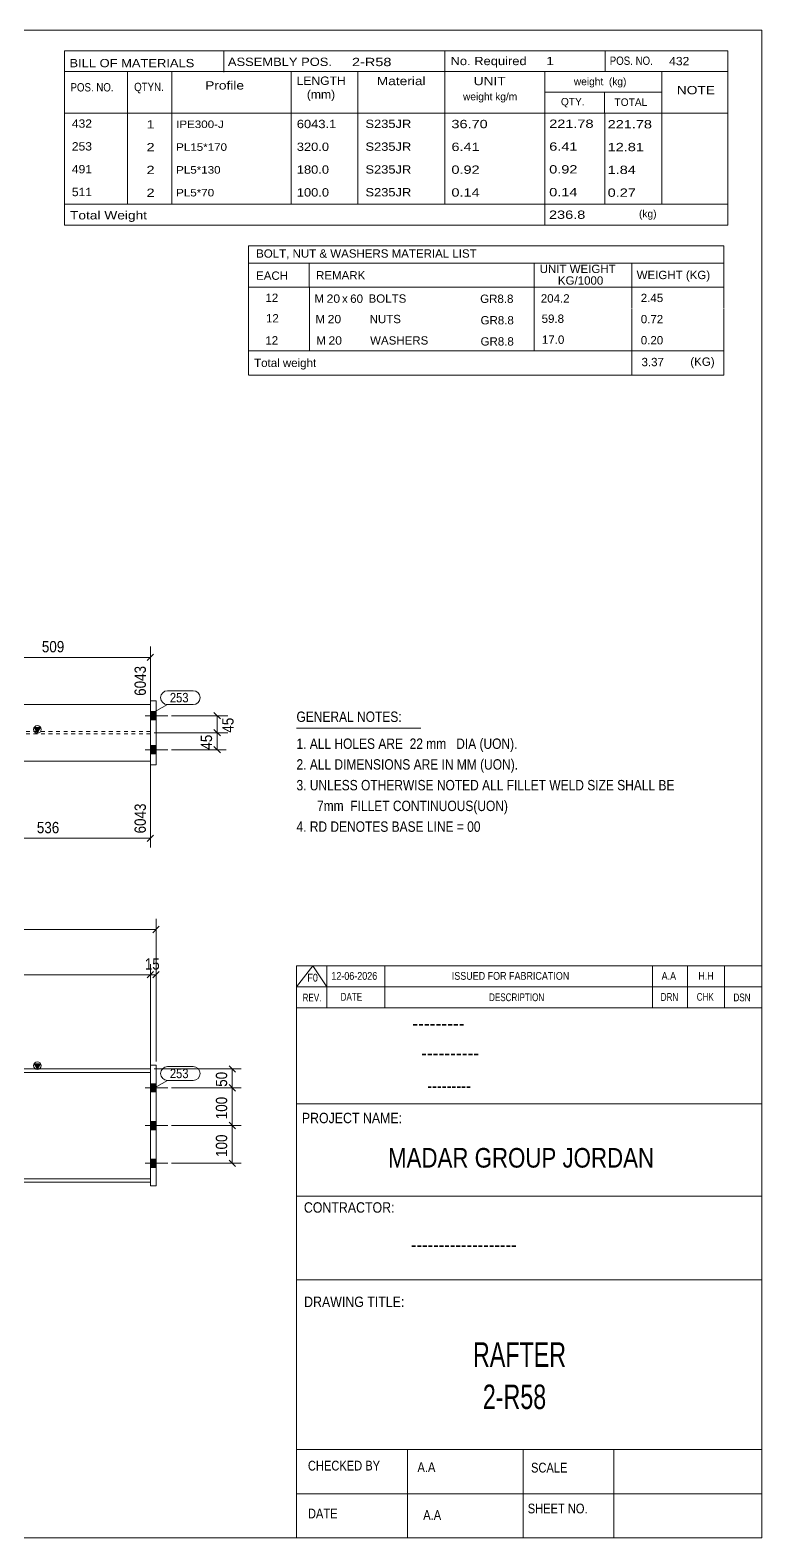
# Model space of a CAD drawing. Header units: millimetres. Extents: x 2 to 579, y 1 to 405.
# Drawn here: x 384.8 to 579, y 5 to 405 of the extents above; entities that cross this region are included whole.
import ezdxf

# ---------------------------------------------------------------- set-up
doc = ezdxf.new("R2010")
doc.units = ezdxf.units.MM
doc.linetypes.add('XKITLINE00', pattern=[0])
doc.linetypes.add('XKITLINE01', pattern=[4, 1, -1, 1, -1])
for name, color, linetype, lineweight in [('Bolt', 3, 'Continuous', 0), ('Dimensions', 7, 'Continuous', 0), ('DrawingSheet', 5, 'Continuous', 0), ('OtherObjectType', 7, 'Continuous', 0), ('Part', 2, 'Continuous', 0), ('PartMark', 7, 'Continuous', 0)]:
    doc.layers.add(name, color=color, linetype=linetype, lineweight=lineweight)
doc.styles.add('@ARIAL_UNICODE_MS_BOLD', font='ARIAL.TTF')
doc.styles.add('ARIAL', font='ARIAL.TTF')
doc.styles.add('ARIAL_NARROW', font='ARIALN.TTF')
doc.styles.add('COMIC_SANS_MS_BOLD', font='COMICBD.TTF')
doc.styles.add('SWIS721_EX_BT', font='ARIAL.TTF')
doc.styles.add('SWISSE', font='ARIAL.TTF')

# ---------------------------------------------------------------- blocks, each defined once
blk = doc.blocks.new('*A1')
at = {"layer": 'Bolt'}
for points in [[(418.23, 123.29), (416.73, 123.29), (416.73, 125.49), (418.23, 125.49)], [(418.23, 123.29), (416.73, 123.29), (416.73, 125.49), (418.23, 125.49)], [(418.23, 113.29), (416.73, 113.29), (416.73, 115.49), (418.23, 115.49)], [(418.23, 113.29), (416.73, 113.29), (416.73, 115.49), (418.23, 115.49)], [(418.23, 103.29), (416.73, 103.29), (416.73, 105.49), (418.23, 105.49)], [(418.23, 103.29), (416.73, 103.29), (416.73, 105.49), (418.23, 105.49)]]:
    blk.add_hatch(color=3, dxfattribs=at).paths.add_polyline_path(points, flags=17)
at = {"layer": 'Bolt', "color": 3, "linetype": 'XKITLINE00', "lineweight": 0}
for p, q in [((421.33, 124.39), (415.33, 124.39)), ((421.33, 124.39), (415.33, 124.39)), ((418.23, 125.49), (416.73, 125.49)), ((418.23, 125.49), (416.73, 125.49)), ((418.23, 123.29), (416.73, 123.29)), ((418.23, 123.29), (416.73, 123.29)), ((421.33, 114.39), (415.33, 114.39)), ((421.33, 114.39), (415.33, 114.39)), ((418.23, 115.49), (416.73, 115.49)), ((418.23, 115.49), (416.73, 115.49)), ((418.23, 113.29), (416.73, 113.29)), ((418.23, 113.29), (416.73, 113.29)), ((421.33, 104.39), (415.33, 104.39)), ((421.33, 104.39), (415.33, 104.39)), ((418.23, 105.49), (416.73, 105.49)), ((418.23, 105.49), (416.73, 105.49)), ((418.23, 103.29), (416.73, 103.29)), ((418.23, 103.29), (416.73, 103.29))]:
    blk.add_line(p, q, dxfattribs=at)
blk = doc.blocks.new('*A5')
at = {"layer": 'Part'}
blk.add_hatch(color=2, dxfattribs=at).paths.add_polyline_path([(385.93, 130.79), (387.53, 130.79), (386.73, 129.39)], flags=17)
at = {"layer": 'Part', "color": 2, "linetype": 'XKITLINE00', "lineweight": 0}
for p, q in [((115.35, 129.39), (38.45, 129.39)), ((115.35, 128.49), (38.45, 128.49)), ((278.49, 129.39), (115.45, 129.39)), ((278.49, 128.49), (115.45, 128.49)), ((416.73, 129.39), (278.59, 129.39)), ((416.73, 128.49), (278.59, 128.49)), ((386.73, 129.39), (385.93, 130.79)), ((385.93, 130.79), (387.53, 130.79)), ((387.53, 130.79), (386.73, 129.39)), ((115.35, 100.29), (38.45, 100.29)), ((278.49, 100.29), (115.45, 100.29)), ((416.73, 100.29), (278.59, 100.29)), ((115.35, 99.39), (38.45, 99.39)), ((278.49, 99.39), (115.45, 99.39)), ((416.73, 99.39), (278.59, 99.39))]:
    blk.add_line(p, q, dxfattribs=at)
at = {"layer": 'Part', "color": 7, "linetype": 'XKITLINE01', "lineweight": 0}
for p, q in [((38.45, 99.39), (38.45, 129.39)), ((416.73, 99.39), (416.73, 129.39))]:
    blk.add_line(p, q, dxfattribs=at)
at = {"layer": 'Part', "color": 2, "linetype": 'XKITLINE00', "lineweight": 0}
blk.add_circle((386.73, 130.29), 1, dxfattribs=at)
blk = doc.blocks.new('*A6')
at = {"layer": 'Part', "color": 2, "linetype": 'XKITLINE00', "lineweight": 0}
for p, q in [((416.73, 130.39), (418.23, 130.39)), ((416.73, 130.39), (416.73, 98.39)), ((418.23, 98.39), (418.23, 130.39)), ((418.23, 98.39), (416.73, 98.39)), ((416.73, 98.39), (416.73, 98.39)), ((418.23, 98.39), (418.23, 98.39))]:
    blk.add_line(p, q, dxfattribs=at)
at = {"layer": 'Part', "color": 7, "linetype": 'XKITLINE01', "lineweight": 0}
for p, q in [((416.73, 130.39), (416.73, 130.39)), ((418.23, 130.39), (416.73, 130.39)), ((418.23, 130.39), (418.23, 130.39)), ((416.73, 98.39), (418.23, 98.39))]:
    blk.add_line(p, q, dxfattribs=at)
blk = doc.blocks.new('*A12')
at = {"layer": 'Bolt'}
for points in [[(416.73, 224.2), (418.23, 224.2), (418.23, 221.99), (416.73, 221.99)], [(416.73, 224.19), (418.23, 224.19), (418.23, 221.99), (416.73, 221.99)], [(416.73, 224.19), (418.23, 224.19), (418.23, 221.99), (416.73, 221.99)], [(416.73, 215.2), (418.23, 215.2), (418.23, 212.99), (416.73, 212.99)], [(416.73, 215.19), (418.23, 215.19), (418.23, 212.99), (416.73, 212.99)], [(416.73, 215.19), (418.23, 215.19), (418.23, 212.99), (416.73, 212.99)]]:
    blk.add_hatch(color=3, dxfattribs=at).paths.add_polyline_path(points, flags=17)
at = {"layer": 'Bolt', "color": 3, "linetype": 'XKITLINE00', "lineweight": 0}
for p, q in [((418.23, 224.2), (416.73, 224.2)), ((418.23, 224.19), (416.73, 224.19)), ((418.23, 224.19), (416.73, 224.19)), ((421.33, 223.09), (415.33, 223.09)), ((421.33, 223.09), (415.33, 223.09)), ((421.33, 223.09), (415.33, 223.09)), ((418.23, 221.99), (416.73, 221.99)), ((418.23, 221.99), (416.73, 221.99)), ((418.23, 221.99), (416.73, 221.99)), ((421.33, 214.09), (415.33, 214.09)), ((421.33, 214.09), (415.33, 214.09)), ((421.33, 214.09), (415.33, 214.09)), ((418.23, 215.2), (416.73, 215.2)), ((418.23, 215.19), (416.73, 215.19)), ((418.23, 215.19), (416.73, 215.19)), ((418.23, 212.99), (416.73, 212.99)), ((418.23, 212.99), (416.73, 212.99)), ((418.23, 212.99), (416.73, 212.99))]:
    blk.add_line(p, q, dxfattribs=at)
blk = doc.blocks.new('*A16')
at = {"layer": 'Part'}
blk.add_hatch(color=2, dxfattribs=at).paths.add_polyline_path([(385.93, 219.99), (387.53, 219.99), (386.73, 218.59)], flags=17)
at = {"layer": 'Part', "color": 2, "linetype": 'XKITLINE00', "lineweight": 0}
for p, q in [((115.35, 226.09), (38.45, 226.09)), ((278.49, 226.09), (115.45, 226.09)), ((416.73, 226.09), (278.59, 226.09)), ((386.73, 218.59), (385.93, 219.99)), ((385.93, 219.99), (387.53, 219.99)), ((387.53, 219.99), (386.73, 218.59)), ((115.35, 211.09), (38.45, 211.09)), ((278.49, 211.09), (115.45, 211.09)), ((416.73, 211.09), (278.59, 211.09))]:
    blk.add_line(p, q, dxfattribs=at)
at = {"layer": 'Part', "color": 7, "linetype": 'XKITLINE01', "lineweight": 0}
for p, q in [((38.45, 226.09), (38.45, 211.09)), ((416.73, 226.09), (416.73, 211.09)), ((115.35, 218.92), (38.45, 218.92)), ((115.35, 218.27), (38.45, 218.27)), ((278.49, 218.92), (115.45, 218.92)), ((278.49, 218.27), (115.45, 218.27)), ((416.73, 218.92), (278.59, 218.92)), ((416.73, 218.27), (278.59, 218.27))]:
    blk.add_line(p, q, dxfattribs=at)
at = {"layer": 'Part', "color": 2, "linetype": 'XKITLINE00', "lineweight": 0}
blk.add_circle((386.73, 219.49), 1, dxfattribs=at)
blk = doc.blocks.new('*A17')
at = {"layer": 'Part', "color": 2, "linetype": 'XKITLINE00', "lineweight": 0}
for p, q in [((416.73, 227.09), (416.73, 227.1)), ((416.73, 210.09), (416.73, 227.09)), ((418.23, 227.09), (416.73, 227.09)), ((418.23, 227.1), (418.23, 227.09)), ((418.23, 210.09), (418.23, 227.09)), ((416.73, 210.1), (416.73, 210.09)), ((416.73, 210.09), (418.23, 210.09)), ((418.23, 210.1), (418.23, 210.09))]:
    blk.add_line(p, q, dxfattribs=at)
at = {"layer": 'Part', "color": 7, "linetype": 'XKITLINE01', "lineweight": 0}
for p, q in [((416.73, 227.1), (418.23, 227.1)), ((416.73, 210.1), (418.23, 210.1))]:
    blk.add_line(p, q, dxfattribs=at)
blk = doc.blocks.new('*A25')
at = {"layer": 'DrawingSheet', "color": 5, "linetype": 'XKITLINE00', "lineweight": 0}
for p, q in [((579, 405), (5, 405)), ((5, 405), (5, 5)), ((579, 5), (579, 405)), ((5, 5), (579, 5))]:
    blk.add_line(p, q, dxfattribs=at)
at = {"layer": 'DrawingSheet', "color": 5, "style": 'ARIAL', "width": 0.85}
blk.add_text('Tekla structures', height=2, rotation=90, dxfattribs=at).set_placement((4.5, 5.5))
blk = doc.blocks.new('*A26')
at = {"layer": 'OtherObjectType', "color": 7, "linetype": 'XKITLINE00', "lineweight": 0}
for p, q in [((442.76, 347.8), (442.75, 336.8)), ((442.76, 347.8), (568.88, 347.8)), ((568.88, 347.8), (568.88, 336.8)), ((442.75, 343.15), (568.88, 343.15)), ((458.87, 343.16), (458.87, 336.8)), ((518.57, 343.16), (518.57, 336.8)), ((544.47, 343.14), (544.47, 336.8)), ((442.76, 336.77), (442.76, 331.27)), ((442.77, 336.8), (568.88, 336.8)), ((458.92, 336.8), (458.92, 331.18)), ((518.57, 336.8), (518.57, 331.18)), ((544.5, 336.8), (544.5, 331.3)), ((568.88, 336.8), (568.88, 331.3)), ((442.79, 331.18), (442.79, 325.57)), ((458.95, 331.18), (458.95, 325.56)), ((518.57, 331.18), (518.57, 325.56)), ((544.5, 331.18), (544.5, 325.68)), ((568.88, 331.18), (568.88, 325.68)), ((442.79, 325.55), (442.79, 319.98)), ((458.95, 325.56), (458.95, 319.94)), ((518.57, 325.56), (518.57, 319.94)), ((544.5, 325.56), (544.5, 319.95)), ((568.88, 325.56), (568.88, 319.95)), ((568.88, 319.95), (442.75, 319.98)), ((442.78, 319.94), (442.78, 313.54)), ((442.85, 319.94), (568.87, 319.94)), ((544.5, 319.91), (544.5, 313.49)), ((568.87, 319.91), (568.87, 313.5)), ((442.77, 313.5), (568.87, 313.5))]:
    blk.add_line(p, q, dxfattribs=at)
at = {"layer": 'OtherObjectType', "color": 7, "style": 'ARIAL_NARROW'}
for s, width, p in [('BOLT, NUT & WASHERS MATERIAL LIST', 1.211571, (444.79, 344.64)), ('EACH', 1.211571, (444.78, 338.77)), ('REMARK', 1.211571, (460.7, 338.86)), ('UNIT WEIGHT', 1.211571, (520.03, 340.57)), ('WEIGHT (KG)', 1.211571, (545.78, 338.95)), (' KG/1000', 1.211571, (524.02, 337.48)), ('12', 1.211571, (447.26, 332.9)), ('M', 1.211571, (460.26, 332.7)), ('20', 1.275, (463.5, 332.68)), ('x', 1.211571, (467.58, 332.68)), ('60', 1.211571, (469.76, 332.67)), ('BOLTS', 1.211571, (474.63, 332.69)), ('GR8.8', 1.211571, (504.25, 332.64)), ('204.2', 1.211571, (520.34, 332.73)), ('2.45', 1.211571, (546.87, 332.86)), ('12', 1.211571, (447.4, 327.46)), ('M', 1.211571, (460.54, 327.26)), ('20', 1.275, (463.78, 327.24)), ('NUTS', 1.211571, (474.91, 327.26)), ('GR8.8', 1.211571, (504.35, 326.94)), ('59.8', 1.211571, (520.56, 327.35)), ('0.72', 1.211571, (546.87, 327.24)), ('17.0', 1.211571, (520.64, 321.79)), ('12', 1.211571, (447.24, 321.59)), ('M', 1.211571, (460.76, 321.59)), ('20', 1.275, (464, 321.57)), ('WASHERS', 1.211571, (475.04, 321.58)), ('GR8.8', 1.211571, (504.35, 321.32)), ('0.20', 1.211571, (546.87, 321.63)), ('Total weight', 1.211571, (444.26, 315.62)), ('3.37', 1.211571, (547.07, 315.85)), ('(KG)', 1.211571, (560.02, 315.95))]:
    blk.add_text(s, height=2.2, dxfattribs=dict(at, width=width)).set_placement(p)
blk = doc.blocks.new('*A27')
at = {"layer": 'OtherObjectType', "color": 7, "linetype": 'XKITLINE00', "lineweight": 0}
blk.add_line((455.5, 219.82), (488.5, 219.82), dxfattribs=at)
at = {"layer": 'OtherObjectType', "color": 7, "style": 'ARIAL_NARROW', "width": 1.008832}
for s, p in [('GENERAL NOTES:', (455.5, 221.47)), ('1. ALL HOLES ARE  22 mm   DIA (UON).', (455.5, 214.32)), ('2. ALL DIMENSIONS ARE IN MM (UON).', (455.5, 208.82)), ('3. UNLESS OTHERWISE NOTED ALL FILLET WELD SIZE SHALL BE', (455.5, 203.32)), ('7mm  FILLET CONTINUOUS(UON)', (460.95, 197.82)), ('4. RD DENOTES BASE LINE = 00', (455.5, 192.32))]:
    blk.add_text(s, height=2.75, dxfattribs=at).set_placement(p)
blk = doc.blocks.new('*A28')
at = {"layer": 'OtherObjectType', "color": 7, "linetype": 'XKITLINE00', "lineweight": 0}
for p, q in [((455.5, 156.76), (579, 156.76)), ((455.5, 151.21), (459.82, 156.76)), ((455.5, 151.21), (455.5, 156.76)), ((459.82, 156.76), (463.53, 151.21)), ((463.53, 151.21), (463.53, 156.76)), ((478.97, 151.21), (478.97, 156.76)), ((549.98, 151.21), (549.98, 156.76)), ((559.24, 151.21), (559.24, 156.76)), ((569.12, 151.21), (569.12, 156.76)), ((579, 151.21), (579, 156.76)), ((455.5, 151.21), (579, 151.21)), ((455.5, 145.65), (455.5, 151.21)), ((459.21, 151.21), (579, 151.21)), ((463.53, 145.65), (463.53, 151.21)), ((478.97, 145.65), (478.97, 151.21)), ((549.98, 145.65), (549.98, 151.21)), ((559.24, 145.65), (559.24, 151.21)), ((569.12, 145.65), (569.12, 151.21)), ((579, 145.65), (579, 151.21))]:
    blk.add_line(p, q, dxfattribs=at)
at = {"layer": 'OtherObjectType', "color": 7, "style": 'ARIAL_NARROW'}
for s, height, width, p in [('F0', 2.058, 1.008832, (458.4, 152.59)), ('12-06-2026', 2.058, 1.008832, (464.76, 153.06)), ('ISSUED FOR FABRICATION', 2.0583, 1.008832, (496.71, 153.06)), ('A.A', 2.058, 1.008832, (552.4, 153.06)), ('H.H', 2.058, 1.008832, (562.13, 153.06)), ('REV.', 2.058, 0.907949, (457.13, 147.31)), ('DATE', 2.058, 0.907949, (467.23, 147.5)), ('DESCRIPTION', 2.0583, 0.907949, (506.61, 147.39)), ('DRN', 2.058, 0.907949, (552.17, 147.47)), ('CHK', 2.058, 0.907949, (561.72, 147.5)), ('DSN', 2.058, 0.907949, (571.47, 147.35))]:
    blk.add_text(s, height=height, dxfattribs=dict(at, width=width)).set_placement(p)
blk = doc.blocks.new('*A30')
at = {"layer": 'OtherObjectType', "color": 2, "linetype": 'XKITLINE00', "lineweight": 0}
for p, q in [((455.5, 145.65), (579, 145.65)), ((455.5, 5), (455.5, 145.64)), ((578.98, 145.64), (579, 5)), ((579, 120.14), (455.5, 120.14)), ((455.5, 95.63), (579, 95.63)), ((579, 73.49), (455.5, 73.49)), ((579, 28.4), (455.5, 28.4)), ((484.94, 28.4), (484.94, 5)), ((515.62, 5), (515.62, 28.4)), ((539.75, 5), (539.75, 28.4)), ((579, 16.7), (455.5, 16.7)), ((579, 5), (455.5, 5))]:
    blk.add_line(p, q, dxfattribs=at)
at = {"layer": 'OtherObjectType', "color": 4, "style": '@ARIAL_UNICODE_MS_BOLD', "width": 0.85}
blk.add_text('---------', height=3.9, dxfattribs=at).set_placement((486.23, 139.59))
at = {"layer": 'OtherObjectType', "color": 7, "style": 'ARIAL', "width": 0.85}
for s, height, p in [('----------', 3.9, (488.56, 131.77)), ('---------', 3.25, (490.21, 123.31))]:
    blk.add_text(s, height=height, dxfattribs=at).set_placement(p)
at = {"layer": 'OtherObjectType', "color": 3, "width": 0.85}
for s, style, p in [('PROJECT NAME:', 'SWIS721_EX_BT', (456.92, 115.01)), ('CONTRACTOR:', 'SWISSE', (457.47, 91.27)), ('DRAWING TITLE:', 'SWIS721_EX_BT', (457.53, 66.24))]:
    blk.add_text(s, height=2.7618, dxfattribs=dict(at, style=style)).set_placement(p)
at = {"layer": 'OtherObjectType', "color": 7, "width": 0.85}
for s, height, p in [('MADAR GROUP JORDAN', 5.2, (479.79, 103.23)), ('CHECKED BY', 2.592, (458.53, 22.86)), ('A.A', 2.592, (487.61, 22.45)), ('SCALE', 2.592, (517.74, 22.33)), ('DATE', 2.592, (458.54, 10.16)), ('A.A', 2.592, (489.14, 9.76)), ('SHEET NO.', 2.592, (516.87, 11.49))]:
    blk.add_text(s, height=height, dxfattribs=at).set_placement(p)
at = {"layer": 'OtherObjectType', "color": 1}
for s, height, style, width, p in [('-------------------', 3.9, 'COMIC_SANS_MS_BOLD', 0.85, (485.87, 80.86)), ('RAFTER', 6.5, 'ARIAL', 0.68, (502.34, 50.37)), ('2-R58', 6.5, 'ARIAL', 0.68, (504.95, 39.17))]:
    blk.add_text(s, height=height, dxfattribs=dict(at, style=style, width=width)).set_placement(p)
blk = doc.blocks.new('*A31')
at = {"layer": 'OtherObjectType', "color": 7, "linetype": 'XKITLINE00', "lineweight": 0}
for p, q in [((393.98, 399.5), (569.98, 399.5)), ((393.98, 399.5), (393.98, 388.5)), ((436.26, 399.42), (436.26, 393.87)), ((494.85, 394), (494.85, 399.5)), ((537.43, 393.96), (537.43, 399.42)), ((569.98, 394), (569.98, 399.5)), ((393.98, 394), (569.98, 394)), ((410.64, 394), (410.64, 383)), ((422.4, 393.98), (422.4, 383.03)), ((454.12, 393.99), (454.13, 383)), ((471.78, 393.98), (471.78, 383)), ((494.85, 393.98), (494.85, 383)), ((521.43, 394), (521.43, 383)), ((552.42, 394), (552.42, 383)), ((569.98, 394), (569.98, 388.5)), ((393.98, 388.5), (393.98, 383)), ((521.45, 388.52), (552.45, 388.52)), ((537.28, 388.52), (537.28, 383)), ((569.98, 388.5), (569.98, 383)), ((393.98, 383), (569.98, 383)), ((393.98, 383), (393.98, 376.95)), ((410.63, 383), (410.63, 376.95)), ((422.44, 382.99), (422.44, 376.95)), ((454.12, 383), (454.11, 376.95)), ((471.79, 383), (471.79, 376.95)), ((494.87, 383), (494.87, 376.95)), ((521.44, 383), (521.44, 376.95)), ((537.33, 382.95), (537.33, 376.95)), ((552.43, 383), (552.43, 376.95)), ((569.98, 383), (569.98, 376.95)), ((393.98, 376.95), (393.98, 370.9)), ((410.63, 376.95), (410.63, 370.9)), ((422.44, 376.94), (422.44, 370.9)), ((454.12, 376.95), (454.11, 370.9)), ((471.79, 376.95), (471.79, 370.9)), ((494.87, 376.95), (494.87, 370.9)), ((521.44, 376.95), (521.44, 370.9)), ((537.33, 376.9), (537.33, 370.9)), ((552.43, 376.95), (552.43, 370.9)), ((569.98, 376.95), (569.98, 370.9)), ((393.98, 370.9), (393.98, 364.85)), ((410.63, 370.9), (410.63, 364.85)), ((422.44, 370.89), (422.44, 364.85)), ((454.12, 370.9), (454.11, 364.85)), ((471.79, 370.9), (471.79, 364.85)), ((494.87, 370.9), (494.87, 364.85)), ((521.44, 370.9), (521.44, 364.85)), ((537.33, 370.85), (537.33, 364.85)), ((552.43, 370.9), (552.43, 364.85)), ((569.98, 370.9), (569.98, 364.85)), ((393.98, 364.85), (393.98, 358.8)), ((410.63, 364.85), (410.63, 358.8)), ((422.44, 364.84), (422.44, 358.8)), ((454.12, 364.85), (454.11, 358.8)), ((471.79, 364.85), (471.79, 358.8)), ((494.87, 364.85), (494.87, 358.8)), ((521.44, 364.85), (521.44, 358.8)), ((537.33, 364.8), (537.33, 358.8)), ((552.43, 364.85), (552.43, 358.8)), ((569.98, 364.85), (569.98, 358.8)), ((393.98, 358.8), (569.98, 358.8)), ((393.98, 358.8), (393.98, 353.3)), ((521.44, 358.8), (521.44, 353.3)), ((569.98, 358.8), (569.98, 353.3)), ((393.98, 353.3), (569.98, 353.3))]:
    blk.add_line(p, q, dxfattribs=at)
at = {"layer": 'OtherObjectType', "color": 7, "style": 'ARIAL_NARROW'}
for s, height, width, p in [('BILL OF MATERIALS', 2.2, 1.36, (395.25, 395.16)), ('ASSEMBLY POS.', 2.2, 1.36, (437.3, 395.5)), ('2-R58', 2.2, 1.525501, (470.23, 395.46)), ('No. Required', 2.2, 1.36, (496.39, 395.72)), ('1', 2.2, 1.525501, (521.75, 395.72)), ('POS. NO.', 2.2, 1.02, (538.63, 395.79)), ('432', 2.2, 1.270501, (554.4, 395.69)), ('LENGTH', 2.2, 1.275, (455.54, 390.49)), ('Material', 2.2, 1.445, (476.81, 390.41)), ('UNIT', 2.2, 1.445, (502.52, 390.4)), ('weight  (kg)', 1.98, 1.19, (529.11, 390.39)), ('POS. NO.', 2.2, 1.02, (395.53, 388.74)), ('QTYN.', 2.2, 1.02, (412.42, 388.84)), ('Profile', 2.2, 1.445, (431.26, 389.25)), ('(mm)', 2.2, 1.275, (458.26, 386.86)), ('weight kg/m', 1.98, 1.19, (499.69, 386.4)), ('NOTE', 2.2, 1.445, (556.44, 387.99)), ('QTY.', 1.98, 1.19, (525.68, 385.03)), ('TOTAL', 1.98, 1.19, (539.9, 384.91)), ('432', 2.2, 1.270501, (395.89, 379.12)), ('1', 2.2, 1.525501, (415.71, 378.91)), ('IPE300-J', 1.98, 1.355501, (423.56, 379.04)), ('6043.1', 2.2, 1.355501, (455.59, 379.01)), ('S235JR', 2.2, 1.355501, (473.81, 379.05)), ('36.70', 2.2, 1.525501, (496.62, 378.99)), ('221.78', 2.2, 1.525501, (522.57, 379.07)), ('221.78', 2.2, 1.525501, (538.08, 378.94)), ('253', 2.2, 1.270501, (395.89, 373.07)), ('2', 2.2, 1.525501, (415.71, 372.86)), ('PL15*170', 1.98, 1.355501, (423.56, 372.99)), ('320.0', 2.2, 1.355501, (455.59, 372.96)), ('S235JR', 2.2, 1.355501, (473.81, 373)), ('6.41', 2.2, 1.525501, (496.62, 372.94)), ('6.41', 2.2, 1.525501, (522.57, 373.02)), ('12.81', 2.2, 1.525501, (538.08, 372.89)), ('491', 2.2, 1.270501, (395.89, 367.02)), ('2', 2.2, 1.525501, (415.71, 366.81)), ('PL5*130', 1.98, 1.355501, (423.56, 366.94)), ('180.0', 2.2, 1.355501, (455.59, 366.91)), ('S235JR', 2.2, 1.355501, (473.81, 366.95)), ('0.92', 2.2, 1.525501, (496.62, 366.89)), ('0.92', 2.2, 1.525501, (522.57, 366.97)), ('1.84', 2.2, 1.525501, (538.08, 366.84)), ('511', 2.2, 1.270501, (395.89, 360.97)), ('2', 2.2, 1.525501, (415.71, 360.76)), ('PL5*70', 1.98, 1.355501, (423.56, 360.89)), ('100.0', 2.2, 1.355501, (455.59, 360.86)), ('S235JR', 2.2, 1.355501, (473.81, 360.9)), ('0.14', 2.2, 1.525501, (496.62, 360.84)), ('0.14', 2.2, 1.525501, (522.57, 360.92)), ('0.27', 2.2, 1.525501, (538.08, 360.79)), ('Total Weight', 2.2, 1.445, (395.4, 354.79)), ('236.8', 2.2, 1.525501, (522.52, 354.94)), ('(kg)', 1.98, 1.19, (546.4, 355.31))]:
    blk.add_text(s, height=height, dxfattribs=dict(at, width=width)).set_placement(p)
blk = doc.blocks.new('*A33')
at = {"layer": 'Dimensions', "color": 7, "linetype": 'XKITLINE00', "lineweight": 0}
for p, q in [((36.95, 131.39), (36.95, 169.24)), ((418.23, 131.39), (418.23, 169.24)), ((37.8, 167.24), (36.1, 165.55)), ((36.95, 166.39), (418.23, 166.39)), ((419.08, 167.24), (417.38, 165.55))]:
    blk.add_line(p, q, dxfattribs=at)
at = {"layer": 'Dimensions', "color": 3}
for p in [(36.95, 166.39), (418.23, 166.39)]:
    blk.add_point(p, dxfattribs=at)
at = {"layer": 'Dimensions', "color": 3, "style": 'ARIAL', "width": 0.85}
blk.add_text('6073', height=3, dxfattribs=at).set_placement((223.14, 167.74))
blk = doc.blocks.new('*A35')
at = {"layer": 'Dimensions', "color": 7, "linetype": 'XKITLINE00', "lineweight": 0}
for p, q in [((38.45, 130.39), (38.45, 157.24)), ((416.73, 130.39), (416.73, 157.24)), ((39.3, 155.24), (37.6, 153.55)), ((38.45, 154.39), (416.73, 154.39)), ((417.58, 155.24), (415.88, 153.55))]:
    blk.add_line(p, q, dxfattribs=at)
at = {"layer": 'Dimensions', "color": 3}
for p in [(38.45, 154.39), (416.73, 154.39)]:
    blk.add_point(p, dxfattribs=at)
at = {"layer": 'Dimensions', "color": 3, "style": 'ARIAL', "width": 0.85}
blk.add_text('6043', height=3, dxfattribs=at).set_placement((223.14, 155.74))
blk = doc.blocks.new('*A36')
at = {"layer": 'Dimensions', "color": 7, "linetype": 'XKITLINE00', "lineweight": 0}
for p, q in [((416.73, 130.39), (416.73, 157.24)), ((418.23, 131.39), (418.23, 157.24)), ((417.58, 155.24), (415.88, 153.55)), ((416.73, 154.39), (418.23, 154.39)), ((419.08, 155.24), (417.38, 153.55))]:
    blk.add_line(p, q, dxfattribs=at)
at = {"layer": 'Dimensions', "color": 3}
for p in [(416.73, 154.39), (418.23, 154.39)]:
    blk.add_point(p, dxfattribs=at)
at = {"layer": 'Dimensions', "color": 3, "style": 'ARIAL', "width": 0.85}
blk.add_text('15', height=3, dxfattribs=at).set_placement((415.25, 155.74))
blk = doc.blocks.new('*A41')
at = {"layer": 'Dimensions', "color": 7, "linetype": 'XKITLINE00', "lineweight": 0}
for p, q in [((422.33, 114.39), (440.85, 114.39)), ((437.6, 115.24), (439.3, 113.55)), ((438.45, 104.39), (438.45, 114.39)), ((422.33, 104.39), (440.85, 104.39)), ((437.6, 105.24), (439.3, 103.55))]:
    blk.add_line(p, q, dxfattribs=at)
at = {"layer": 'Dimensions', "color": 3}
for p in [(438.45, 114.39), (438.45, 104.39)]:
    blk.add_point(p, dxfattribs=at)
at = {"layer": 'Dimensions', "color": 3, "style": 'ARIAL', "width": 0.85}
blk.add_text('100', height=3, rotation=90.0002, dxfattribs=at).set_placement((437.1, 106.06))
blk = doc.blocks.new('*A42')
at = {"layer": 'Dimensions', "color": 7, "linetype": 'XKITLINE00', "lineweight": 0}
for p, q in [((422.33, 124.39), (440.85, 124.39)), ((437.6, 125.24), (439.3, 123.55)), ((438.45, 114.39), (438.45, 124.39)), ((422.33, 114.39), (440.85, 114.39)), ((437.6, 115.24), (439.3, 113.55))]:
    blk.add_line(p, q, dxfattribs=at)
at = {"layer": 'Dimensions', "color": 3}
for p in [(438.45, 124.39), (438.45, 114.39)]:
    blk.add_point(p, dxfattribs=at)
at = {"layer": 'Dimensions', "color": 3, "style": 'ARIAL', "width": 0.85}
blk.add_text('100', height=3, rotation=90.0002, dxfattribs=at).set_placement((437.1, 116.06))
blk = doc.blocks.new('*A43')
at = {"layer": 'Dimensions', "color": 7, "linetype": 'XKITLINE00', "lineweight": 0}
for p, q in [((417.73, 129.39), (440.85, 129.39)), ((437.6, 130.24), (439.3, 128.55)), ((438.45, 124.39), (438.45, 129.39)), ((422.33, 124.39), (440.85, 124.39)), ((437.6, 125.24), (439.3, 123.55))]:
    blk.add_line(p, q, dxfattribs=at)
at = {"layer": 'Dimensions', "color": 3}
for p in [(438.45, 129.39), (438.45, 124.39)]:
    blk.add_point(p, dxfattribs=at)
at = {"layer": 'Dimensions', "color": 3, "style": 'ARIAL', "width": 0.85}
blk.add_text('50', height=3, rotation=90.0002, dxfattribs=at).set_placement((437.1, 124.67))
blk = doc.blocks.new('*A50')
at = {"layer": 'PartMark', "color": 7, "linetype": 'XKITLINE00', "lineweight": 0}
for p, q in [((421.3, 130.06), (428.06, 130.06)), ((417.06, 123.97), (421.3, 126.36)), ((421.3, 126.36), (428.06, 126.36))]:
    blk.add_line(p, q, dxfattribs=at)
for centre, start, end in [((421.3, 128.21), 90, 270), ((428.06, 128.21), 270, 90)]:
    blk.add_arc(centre, 1.85, start, end, dxfattribs=at)
at = {"layer": 'PartMark', "color": 3, "style": 'ARIAL', "width": 0.85}
blk.add_text('253', height=2.5, dxfattribs=at).set_placement((421.9, 126.96))
blk = doc.blocks.new('*A63')
at = {"layer": 'Dimensions', "color": 7, "linetype": 'XKITLINE00', "lineweight": 0}
for p, q in [((365.81, 222.96), (365.81, 241.44)), ((416.73, 227.09), (416.73, 241.44)), ((366.66, 239.44), (364.97, 237.75)), ((365.81, 238.59), (416.73, 238.59)), ((417.58, 239.44), (415.88, 237.75))]:
    blk.add_line(p, q, dxfattribs=at)
at = {"layer": 'Dimensions', "color": 3}
for p in [(365.81, 238.59), (416.73, 238.59)]:
    blk.add_point(p, dxfattribs=at)
at = {"layer": 'Dimensions', "color": 3, "style": 'ARIAL', "width": 0.85}
blk.add_text('509', height=3, dxfattribs=at).set_placement((387.93, 239.94))
blk.add_text('6043', height=3, rotation=90.0002, dxfattribs=at).set_placement((415.53, 228.39))
blk = doc.blocks.new('*A68')
at = {"layer": 'Dimensions', "color": 7, "linetype": 'XKITLINE00', "lineweight": 0}
for p, q in [((363.14, 211.23), (363.14, 188.19)), ((416.73, 210.09), (416.73, 188.19)), ((363.99, 191.44), (362.3, 189.75)), ((363.14, 190.59), (416.73, 190.59)), ((417.58, 191.44), (415.88, 189.75))]:
    blk.add_line(p, q, dxfattribs=at)
at = {"layer": 'Dimensions', "color": 3}
for p in [(363.14, 190.59), (416.73, 190.59)]:
    blk.add_point(p, dxfattribs=at)
at = {"layer": 'Dimensions', "color": 3, "style": 'ARIAL', "width": 0.85}
blk.add_text('6043', height=3, rotation=90.0002, dxfattribs=at).set_placement((415.53, 191.89))
blk.add_text('536', height=3, dxfattribs=at).set_placement((386.6, 191.94))
blk = doc.blocks.new('*A71')
at = {"layer": 'Dimensions', "color": 7, "linetype": 'XKITLINE00', "lineweight": 0}
for p, q in [((417.73, 218.59), (436.85, 218.59)), ((433.6, 219.44), (435.3, 217.75)), ((434.45, 214.09), (434.45, 218.59)), ((422.33, 214.09), (436.85, 214.09)), ((433.6, 214.94), (435.3, 213.25))]:
    blk.add_line(p, q, dxfattribs=at)
at = {"layer": 'Dimensions', "color": 3}
for p in [(434.45, 218.59), (434.45, 214.09)]:
    blk.add_point(p, dxfattribs=at)
at = {"layer": 'Dimensions', "color": 3, "style": 'ARIAL', "width": 0.85}
blk.add_text('45', height=3, rotation=90.0002, dxfattribs=at).set_placement((433.1, 214.12))
blk = doc.blocks.new('*A72')
at = {"layer": 'Dimensions', "color": 7, "linetype": 'XKITLINE00', "lineweight": 0}
for p, q in [((422.33, 223.09), (437.3, 223.09)), ((433.6, 223.94), (435.3, 222.25)), ((434.45, 218.59), (434.45, 223.09)), ((417.73, 218.59), (437.3, 218.59)), ((433.6, 219.44), (435.3, 217.75))]:
    blk.add_line(p, q, dxfattribs=at)
at = {"layer": 'Dimensions', "color": 3}
for p in [(434.45, 223.09), (434.45, 218.59)]:
    blk.add_point(p, dxfattribs=at)
at = {"layer": 'Dimensions', "color": 3, "style": 'ARIAL', "width": 0.85}
blk.add_text('45', height=3, rotation=90.0002, dxfattribs=at).set_placement((438.8, 218.62))
blk = doc.blocks.new('*A75')
at = {"layer": 'PartMark', "color": 7, "linetype": 'XKITLINE00', "lineweight": 0}
for p, q in [((421.3, 229.76), (428.06, 229.76)), ((417.06, 223.67), (421.3, 226.06)), ((421.3, 226.06), (428.06, 226.06))]:
    blk.add_line(p, q, dxfattribs=at)
for centre, start, end in [((421.3, 227.91), 90, 270), ((428.06, 227.91), 270, 90)]:
    blk.add_arc(centre, 1.85, start, end, dxfattribs=at)
at = {"layer": 'PartMark', "color": 3, "style": 'ARIAL', "width": 0.85}
blk.add_text('253', height=2.5, dxfattribs=at).set_placement((421.9, 226.66))

msp = doc.modelspace()

# ---------------------------------------------------------------- block references
at = {"lineweight": 0}
for name in ['*A25', '*A31', '*A26', '*A63', '*A75', '*A12', '*A17', '*A27', '*A72', '*A71', '*A68', '*A33', '*A35', '*A36', '*A28', '*A30', '*A6', '*A50', '*A43', '*A1', '*A42', '*A41']:
    msp.add_blockref(name, (0, 0), dxfattribs=at)
at = {"layer": 'Part', "lineweight": 0}
for name in ['*A16', '*A5']:
    msp.add_blockref(name, (0, 0), dxfattribs=at)

doc.saveas('drawing.dxf')
